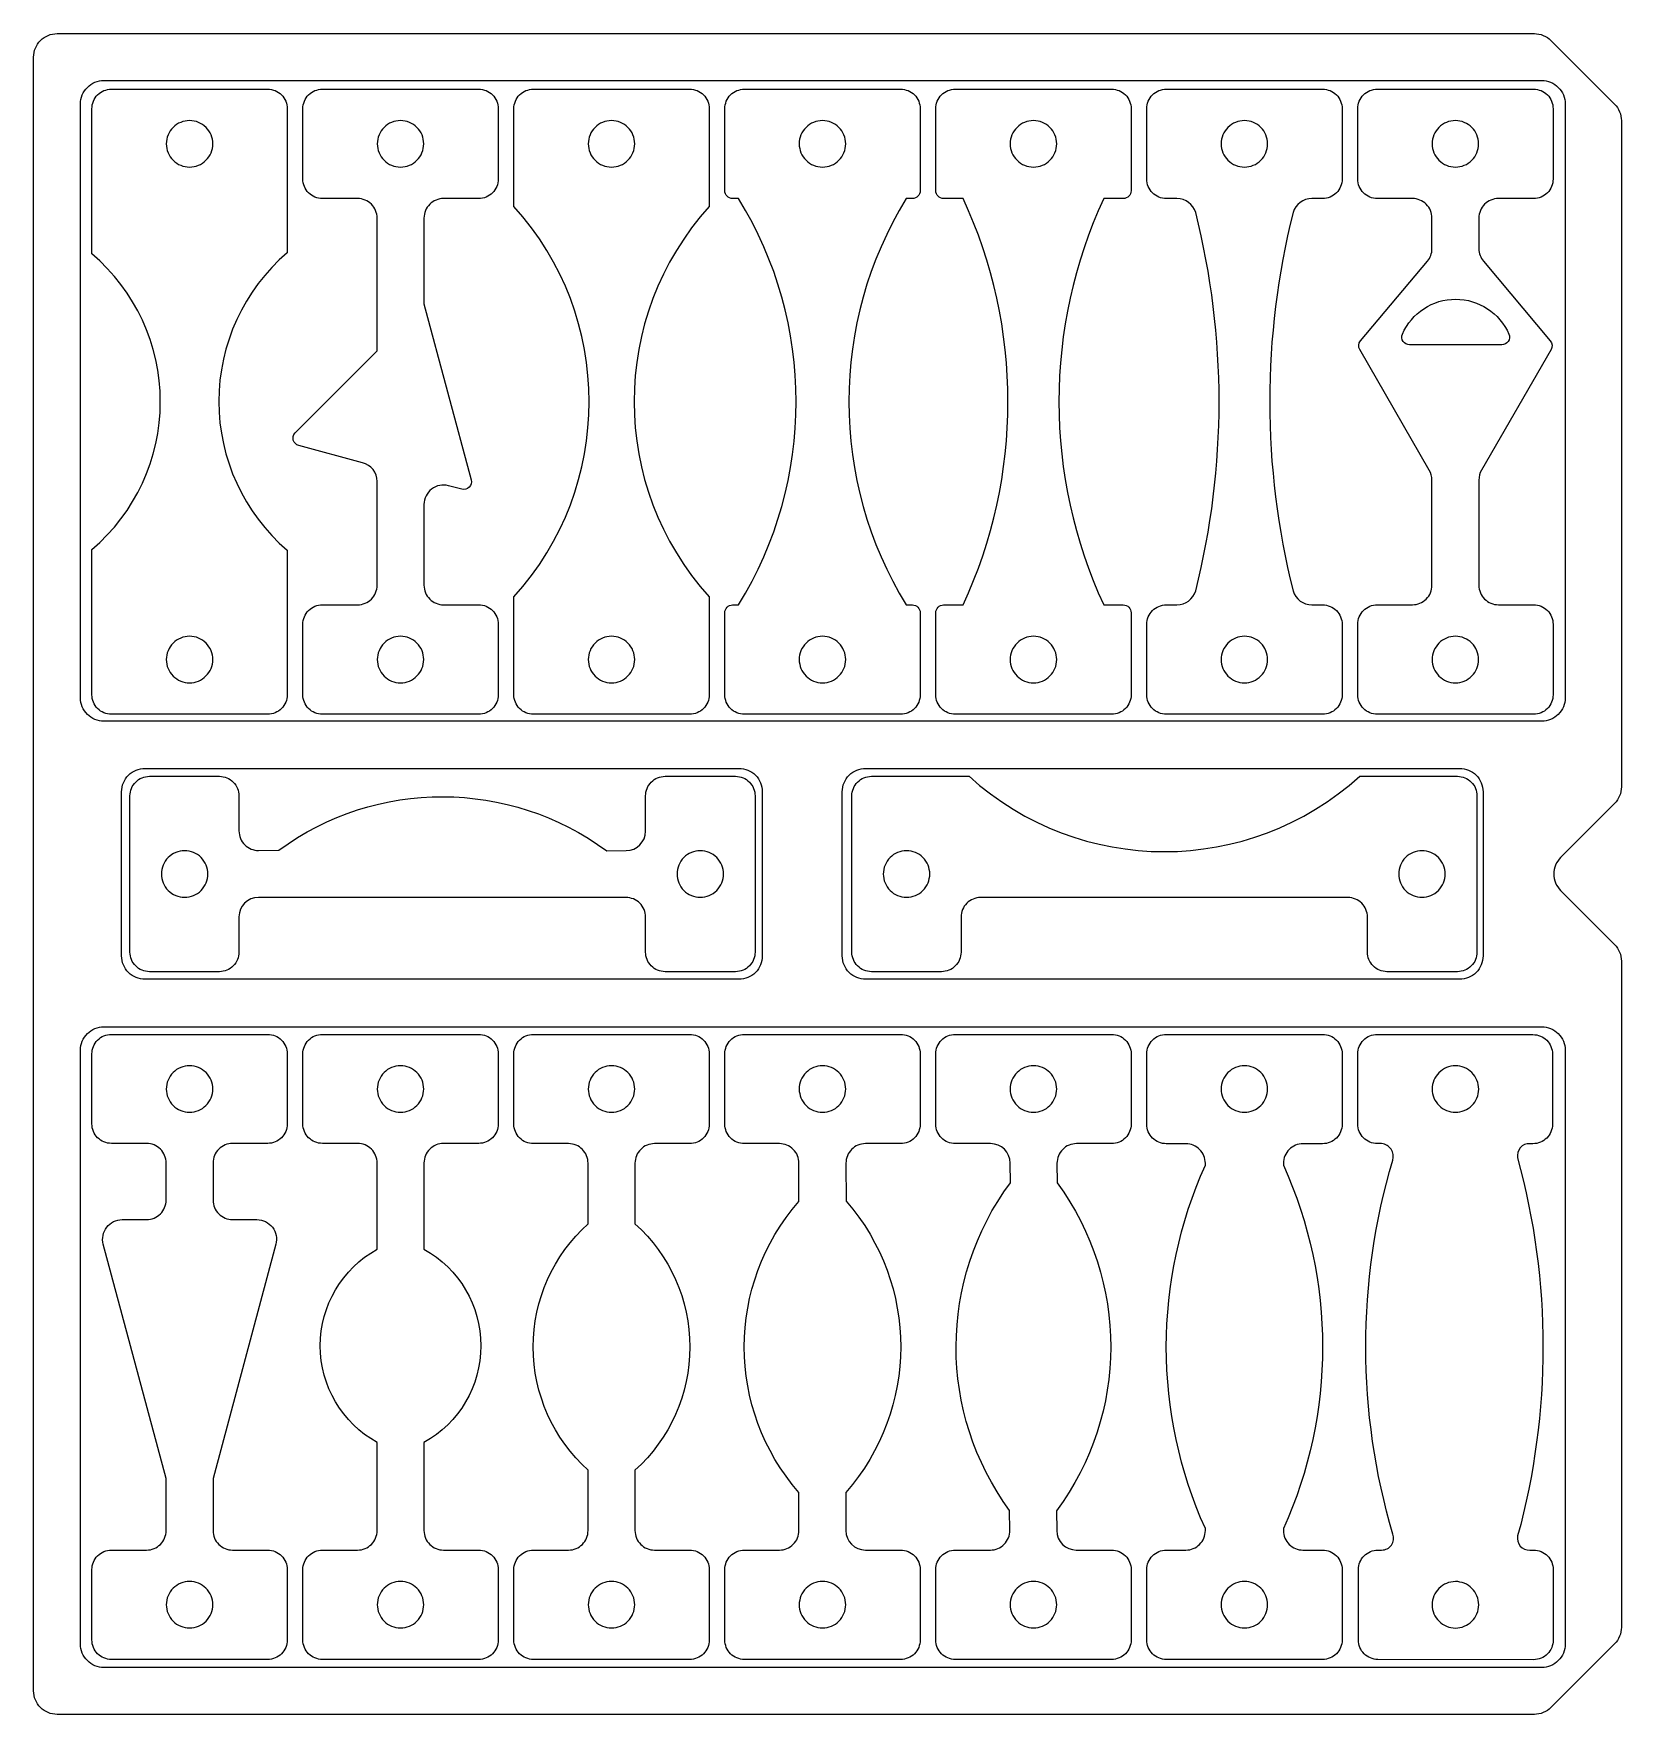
# Model space of a CAD drawing. Extents: x -102 to 102, y -108 to 108.
import ezdxf

# ---------------------------------------------------------------- set-up
doc = ezdxf.new("R2010")
doc.units = 0
doc.layers.get('0').update_dxf_attribs({"linetype": 'CONTINUOUS'})

msp = doc.modelspace()

# ---------------------------------------------------------------- linework, layer by layer
for points in [[(90.46, -107.55), (-98.6, -107.55, -0.414214), (-101.6, -104.55), (-101.6, 104.55, -0.414214), (-98.6, 107.55), (90.46, 107.55, -0.198912), (92.58, 106.67), (100.72, 98.53, -0.198912), (101.6, 96.41), (101.6, 11.14, -0.198912), (100.72, 9.02), (93.82, 2.12, 0.414214), (93.82, -2.12), (100.72, -9.02, -0.198912), (101.6, -11.14), (101.6, -96.41, -0.198912), (100.72, -98.53), (92.58, -106.67, -0.198912)], [(-92.6, 101.55), (91.4, 101.55, -0.414214), (94.4, 98.55), (94.4, 22.55, -0.414214), (91.4, 19.55), (-92.6, 19.55, -0.414214), (-95.6, 22.55), (-95.6, 98.55, -0.414214)], [(-91.64, 100.44), (-71.64, 100.44, -0.414214), (-69.14, 97.94), (-69.14, 79.51, 0.460051), (-69.14, 41.44), (-69.14, 22.94, -0.414214), (-71.64, 20.44), (-91.64, 20.44, -0.414214), (-94.14, 22.94), (-94.14, 41.52, 0.462843), (-94.14, 79.36), (-94.14, 97.94, -0.414214)], [(-57.64, 66.95), (-57.64, 83.94, 0.414214), (-60.14, 86.44), (-64.64, 86.44, -0.414214), (-67.14, 88.94), (-67.14, 97.94, -0.414214), (-64.64, 100.44), (-44.64, 100.44, -0.414214), (-42.14, 97.94), (-42.14, 88.94, -0.414214), (-44.64, 86.44), (-49.14, 86.44, 0.414214), (-51.64, 83.94), (-51.64, 72.95), (-45.61, 50.44, -0.576844), (-46.81, 49.24), (-48.5, 49.69, 0.493145), (-51.64, 47.28), (-51.64, 36.95, 0.414214), (-49.14, 34.45), (-44.64, 34.45, -0.414214), (-42.14, 31.95), (-42.14, 22.94, -0.414214), (-44.64, 20.44), (-64.64, 20.44, -0.414214), (-67.14, 22.94), (-67.14, 31.95, -0.414214), (-64.64, 34.45), (-60.14, 34.45, 0.414214), (-57.64, 36.95), (-57.64, 50.22, 0.339454), (-59.5, 52.64), (-67.67, 54.83, -0.563775), (-68.14, 56.45)], [(-37.64, 100.44), (-17.64, 100.44, -0.414214), (-15.14, 97.94), (-15.14, 85.44, 0.384537), (-15.14, 35.45), (-15.14, 22.94, -0.414214), (-17.64, 20.44), (-37.64, 20.44, -0.414214), (-40.14, 22.94), (-40.14, 35.45, 0.385602), (-40.14, 85.44), (-40.14, 97.94, -0.414214)], [(-13.14, 87.44), (-13.14, 97.94, -0.414214), (-10.64, 100.44), (9.36, 100.44, -0.414214), (11.86, 97.94), (11.86, 87.44, -0.414214), (10.86, 86.44), (10.08, 86.44, 0.282856), (10.08, 34.44), (10.86, 34.44, -0.414214), (11.86, 33.44), (11.86, 22.94, -0.414214), (9.36, 20.44), (-10.64, 20.44, -0.414214), (-13.14, 22.94), (-13.14, 33.44, -0.414214), (-12.14, 34.44), (-11.37, 34.44, 0.282856), (-11.37, 86.44), (-12.14, 86.44, -0.414214)], [(13.86, 87.44), (13.86, 97.94, -0.414214), (16.36, 100.44), (36.36, 100.44, -0.414214), (38.86, 97.94), (38.86, 87.44, -0.414214), (37.86, 86.44), (35.35, 86.44, 0.220701), (35.35, 34.44), (37.86, 34.44, -0.414214), (38.86, 33.44), (38.86, 22.94, -0.414214), (36.36, 20.44), (16.36, 20.44, -0.414214), (13.86, 22.94), (13.86, 33.44, -0.414214), (14.86, 34.44), (17.36, 34.44, 0.220701), (17.36, 86.44), (14.86, 86.44, -0.414214)], [(40.86, 88.94), (40.86, 97.94, -0.414214), (43.36, 100.44), (63.36, 100.44, -0.414214), (65.86, 97.94), (65.86, 88.94, -0.414214), (63.36, 86.44), (61.99, 86.44, 0.332127), (59.59, 84.65, 0.1238), (59.59, 36.23, 0.332127), (61.99, 34.44), (63.36, 34.44, -0.414214), (65.86, 31.94), (65.86, 22.94, -0.414214), (63.36, 20.44), (43.36, 20.44, -0.414214), (40.86, 22.94), (40.86, 31.94, -0.414214), (43.36, 34.44), (44.72, 34.44, 0.332127), (47.12, 36.23, 0.123855), (47.12, 84.65, 0.332127), (44.72, 86.44), (43.36, 86.44, -0.414214)], [(85.86, 34.46), (90.36, 34.46, -0.414214), (92.86, 31.96), (92.86, 22.94, -0.414214), (90.36, 20.44), (70.36, 20.44, -0.414214), (67.86, 22.94), (67.86, 31.96, -0.414214), (70.36, 34.46), (74.86, 34.46, 0.414214), (77.36, 36.96), (77.36, 50.42, 0.131652), (77.02, 51.67), (68.11, 67.11, -0.315914), (68.21, 68.25), (76.77, 78.41, 0.176904), (77.36, 80.02), (77.36, 83.94, 0.414214), (74.86, 86.44), (70.36, 86.44, -0.414214), (67.86, 88.94), (67.86, 97.94, -0.414214), (70.36, 100.44), (90.36, 100.44, -0.414214), (92.86, 97.94), (92.86, 88.94, -0.414214), (90.36, 86.44), (85.86, 86.44, 0.414214), (83.36, 83.94), (83.36, 80.02, 0.176904), (83.95, 78.41), (92.5, 68.25, -0.315914), (92.61, 67.11), (83.69, 51.67, 0.131652), (83.36, 50.42), (83.36, 36.96, 0.414214)], [(-81.64, 96.42, 0.414214), (-84.62, 93.44, 0.414214), (-81.64, 90.47, 0.414214), (-78.67, 93.44, 0.414214)], [(-54.64, 96.42, 0.414214), (-57.62, 93.44, 0.414214), (-54.64, 90.47, 0.414214), (-51.67, 93.44, 0.414214)], [(-27.64, 96.42, 0.414214), (-30.62, 93.44, 0.414214), (-27.64, 90.47, 0.414214), (-24.67, 93.44, 0.414214)], [(-0.64, 96.42, 0.414214), (-3.62, 93.44, 0.414214), (-0.64, 90.47, 0.414214), (2.33, 93.44, 0.414214)], [(26.36, 96.42, 0.414214), (23.38, 93.44, 0.414214), (26.36, 90.47, 0.414214), (29.33, 93.44, 0.414214)], [(53.36, 96.42, 0.414214), (50.38, 93.44, 0.414214), (53.36, 90.47, 0.414214), (56.33, 93.44, 0.414214)], [(80.36, 96.42, 0.414214), (77.38, 93.44, 0.414214), (80.36, 90.47, 0.414214), (83.33, 93.44, 0.414214)], [(86.28, 67.72), (74.5, 67.72, -0.535001), (73.57, 69.1, -0.654907), (87.21, 69.09, -0.537715)], [(-81.64, 30.42, 0.414214), (-84.62, 27.44, 0.414214), (-81.64, 24.47, 0.414214), (-78.67, 27.44, 0.414214)], [(-54.64, 30.42, 0.414214), (-57.62, 27.44, 0.414214), (-54.64, 24.47, 0.414214), (-51.67, 27.44, 0.414214)], [(-27.64, 30.42, 0.414214), (-30.62, 27.44, 0.414214), (-27.64, 24.47, 0.414214), (-24.67, 27.44, 0.414214)], [(-0.64, 30.42, 0.414214), (-3.62, 27.44, 0.414214), (-0.64, 24.47, 0.414214), (2.33, 27.44, 0.414214)], [(26.36, 30.42, 0.414214), (23.38, 27.44, 0.414214), (26.36, 24.47, 0.414214), (29.33, 27.44, 0.414214)], [(53.36, 30.42, 0.414214), (50.38, 27.44, 0.414214), (53.36, 24.47, 0.414214), (56.33, 27.44, 0.414214)], [(80.36, 30.42, 0.414214), (77.38, 27.44, 0.414214), (80.36, 24.47, 0.414214), (83.33, 27.44, 0.414214)], [(-87.34, 13.52), (-11.34, 13.52, -0.414214), (-8.34, 10.52), (-8.34, -10.48, -0.414214), (-11.34, -13.48), (-87.34, -13.48, -0.414214), (-90.34, -10.48), (-90.34, 10.52, -0.414214)], [(4.89, 13.52), (80.89, 13.52, -0.414214), (83.89, 10.52), (83.89, -10.48, -0.414214), (80.89, -13.48), (4.89, -13.48, -0.414214), (1.89, -10.48), (1.89, 10.52, -0.414214)], [(-75.32, -5.49), (-75.32, -10, -0.414214), (-77.82, -12.5), (-86.77, -12.5, -0.414214), (-89.27, -10), (-89.27, 10, -0.414214), (-86.77, 12.5), (-77.82, 12.5, -0.414214), (-75.32, 10), (-75.32, 5.51, 0.415709), (-72.81, 3.01), (-70.22, 3.05, -0.328536), (-28.26, 2.95), (-25.77, 2.99, 0.412708), (-23.28, 5.49), (-23.28, 10, -0.414214), (-20.78, 12.5), (-11.77, 12.5, -0.414214), (-9.27, 10), (-9.27, -10, -0.414214), (-11.77, -12.5), (-20.78, -12.5, -0.414214), (-23.28, -10), (-23.28, -5.51, 0.415715), (-25.8, -3.01), (-72.84, -2.99, 0.412715)], [(83.12, 10), (83.12, -10, -0.414214), (80.62, -12.5), (71.6, -12.5, -0.414214), (69.1, -10), (69.1, -5.51, 0.414214), (66.6, -3.01), (19.59, -3.01, 0.414214), (17.09, -5.51), (17.09, -10, -0.414214), (14.59, -12.5), (5.62, -12.5, -0.414214), (3.12, -10), (3.12, 10, -0.414214), (5.62, 12.5), (18.12, 12.5, 0.385602), (68.11, 12.5), (80.62, 12.5, -0.414214)], [(-82.28, 2.98, 0.414214), (-85.25, 0, 0.414214), (-82.28, -2.98, 0.414214), (-79.3, 0, 0.414214)], [(-16.28, 2.98, 0.414214), (-19.26, 0, 0.414214), (-16.28, -2.98, 0.414214), (-13.31, 0, 0.414214)], [(10.11, 2.98, 0.414214), (7.14, 0, 0.414214), (10.11, -2.98, 0.414214), (13.09, 0, 0.414214)], [(76.08, 2.98, 0.414214), (73.1, 0, 0.414214), (76.08, -2.98, 0.414214), (79.05, 0, 0.414214)], [(-92.6, -19.55), (91.4, -19.55, -0.414214), (94.4, -22.55), (94.4, -98.55, -0.414214), (91.4, -101.55), (-92.6, -101.55, -0.414214), (-95.6, -98.55), (-95.6, -22.55, -0.414214)], [(-76.14, -86.52), (-71.64, -86.52, -0.414214), (-69.14, -89.02), (-69.14, -98.02, -0.414214), (-71.64, -100.52), (-91.64, -100.52, -0.414214), (-94.14, -98.02), (-94.14, -89.02, -0.414214), (-91.64, -86.52), (-87.14, -86.52, 0.414214), (-84.64, -84.02), (-84.64, -77.36), (-92.68, -47.38, -0.493145), (-90.26, -44.23), (-87.14, -44.23, 0.414214), (-84.64, -41.73), (-84.64, -36.98, 0.414214), (-87.14, -34.48), (-91.64, -34.48, -0.414214), (-94.14, -31.98), (-94.14, -23.02, -0.414214), (-91.64, -20.52), (-71.64, -20.52, -0.414214), (-69.14, -23.02), (-69.14, -31.98, -0.414214), (-71.64, -34.48), (-76.14, -34.48, 0.414214), (-78.64, -36.98), (-78.64, -41.73, 0.414214), (-76.14, -44.23), (-73.02, -44.23, -0.493145), (-70.61, -47.38), (-78.64, -77.36), (-78.64, -84.02, 0.414214)], [(-49.14, -86.52), (-44.64, -86.52, -0.414214), (-42.14, -89.02), (-42.14, -98.02, -0.414214), (-44.64, -100.52), (-64.64, -100.52, -0.414214), (-67.14, -98.02), (-67.14, -89.02, -0.414214), (-64.64, -86.52), (-60.14, -86.52, 0.414214), (-57.64, -84.02), (-57.64, -72.75, -0.588205), (-57.64, -48.01), (-57.64, -36.98, 0.414214), (-60.14, -34.48), (-64.64, -34.48, -0.414214), (-67.14, -31.98), (-67.14, -23.02, -0.414214), (-64.64, -20.52), (-44.64, -20.52, -0.414214), (-42.14, -23.02), (-42.14, -31.98, -0.414214), (-44.64, -34.48), (-49.14, -34.48, 0.414214), (-51.64, -36.98), (-51.64, -48.01, -0.588205), (-51.64, -72.75), (-51.64, -84.02, 0.414214)], [(-22.14, -86.52), (-17.64, -86.52, -0.414214), (-15.14, -89.02), (-15.14, -98.02, -0.414214), (-17.64, -100.52), (-37.64, -100.52, -0.414214), (-40.14, -98.02), (-40.14, -89.02, -0.414214), (-37.64, -86.52), (-33.14, -86.52, 0.414214), (-30.64, -84.02), (-30.64, -76.3, -0.445265), (-30.64, -44.75), (-30.64, -37.01, 0.414214), (-33.14, -34.51), (-37.64, -34.51, -0.414214), (-40.14, -32.01), (-40.14, -23.02, -0.414214), (-37.64, -20.52), (-17.64, -20.52, -0.414214), (-15.14, -23.02), (-15.14, -32.01, -0.414214), (-17.64, -34.51), (-22.14, -34.51, 0.414214), (-24.64, -37.01), (-24.64, -44.75, -0.445265), (-24.64, -76.3), (-24.64, -84.02, 0.414214)], [(4.85, -86.52), (9.36, -86.52, -0.414214), (11.86, -89.02), (11.86, -98.02, -0.414214), (9.36, -100.52), (-10.64, -100.52, -0.414214), (-13.14, -98.02), (-13.14, -89.02, -0.414214), (-10.64, -86.52), (-6.15, -86.52, 0.414943), (-3.65, -84.01), (-3.67, -79.14, -0.375102), (-3.67, -41.92), (-3.65, -37.01, 0.414942), (-6.15, -34.51), (-10.64, -34.51, -0.414214), (-13.14, -32.01), (-13.14, -23.02, -0.414214), (-10.64, -20.52), (9.36, -20.52, -0.414214), (11.86, -23.02), (11.86, -32.01, -0.414214), (9.36, -34.51), (4.86, -34.51, 0.414845), (2.36, -37.01), (2.38, -41.87, -0.376028), (2.33, -79.16), (2.35, -84.02, 0.413483)], [(31.84, -86.52), (36.36, -86.52, -0.414214), (38.86, -89.02), (38.86, -98.02, -0.414214), (36.36, -100.52), (16.36, -100.52, -0.414214), (13.86, -98.02), (13.86, -89.02, -0.414214), (16.36, -86.52), (20.84, -86.52, 0.415709), (23.34, -84), (23.31, -81.47, -0.328536), (23.4, -39.51), (23.37, -36.99, 0.412708), (20.87, -34.51), (16.36, -34.51, -0.414214), (13.86, -32.01), (13.86, -23.02, -0.414214), (16.36, -20.52), (36.36, -20.52, -0.414214), (38.86, -23.02), (38.86, -32.01, -0.414214), (36.36, -34.51), (31.87, -34.51, 0.415715), (29.37, -37.02), (29.4, -39.54, -0.328536), (29.31, -81.5), (29.34, -84.03, 0.412715)], [(60.85, -86.52), (63.36, -86.52, -0.414214), (65.86, -89.02), (65.86, -98.02, -0.414214), (63.36, -100.52), (43.36, -100.52, -0.414214), (40.86, -98.02), (40.86, -89.02, -0.414214), (43.36, -86.52), (45.86, -86.52, 0.414214), (48.36, -84.02), (48.36, -83.78, -0.214967), (48.36, -37.27), (48.36, -37.02, 0.414214), (45.86, -34.52), (43.36, -34.52, -0.414214), (40.86, -32.02), (40.86, -23.02, -0.414214), (43.36, -20.52), (63.36, -20.52, -0.414214), (65.86, -23.02), (65.86, -32.02, -0.414214), (63.36, -34.52), (60.85, -34.52, 0.414214), (58.35, -37.02), (58.35, -37.27, -0.215009), (58.35, -83.78), (58.35, -84.02, 0.414214)], [(92.87, -89.02), (92.87, -98.05, -0.414214), (90.37, -100.55), (70.44, -100.52, -0.414214), (67.94, -98.02), (67.94, -89.02, -0.414214), (70.44, -86.52), (70.92, -86.52, 0.523778), (72.35, -84.48, -0.143895), (72.33, -36.62, 0.47606), (70.92, -34.5), (70.36, -34.5, -0.414214), (67.86, -32), (67.86, -23.02, -0.414214), (70.36, -20.52), (90.28, -20.55, -0.414214), (92.78, -23.05), (92.78, -32.02, -0.414214), (90.28, -34.52), (89.89, -34.52, 0.487902), (88.31, -36.33, -0.134355), (88.32, -84.72, 0.489142), (89.89, -86.52), (90.37, -86.52, -0.414214)], [(-81.64, -24.54, 0.414214), (-84.62, -27.52, 0.414214), (-81.64, -30.49, 0.414214), (-78.67, -27.52, 0.414214)], [(-54.64, -24.54, 0.414214), (-57.62, -27.52, 0.414214), (-54.64, -30.49, 0.414214), (-51.67, -27.52, 0.414214)], [(-27.64, -24.54, 0.414214), (-30.62, -27.52, 0.414214), (-27.64, -30.49, 0.414214), (-24.67, -27.52, 0.414214)], [(-0.64, -24.54, 0.414214), (-3.62, -27.52, 0.414214), (-0.64, -30.49, 0.414214), (2.33, -27.52, 0.414214)], [(26.36, -24.54, 0.414214), (23.38, -27.52, 0.414214), (26.36, -30.49, 0.414214), (29.33, -27.52, 0.414214)], [(53.36, -24.54, 0.414214), (50.38, -27.52, 0.414214), (53.36, -30.49, 0.414214), (56.33, -27.52, 0.414214)], [(80.36, -24.55, 0.414214), (77.39, -27.53, 0.414214), (80.36, -30.5, 0.414214), (83.34, -27.53, 0.414214)], [(-81.64, -90.54, 0.414214), (-84.62, -93.51, 0.414214), (-81.64, -96.49, 0.414214), (-78.67, -93.51, 0.414214)], [(-54.64, -90.54, 0.414214), (-57.62, -93.51, 0.414214), (-54.64, -96.49, 0.414214), (-51.67, -93.51, 0.414214)], [(-27.64, -90.54, 0.414214), (-30.62, -93.51, 0.414214), (-27.64, -96.49, 0.414214), (-24.67, -93.51, 0.414214)], [(-0.64, -90.54, 0.414214), (-3.62, -93.51, 0.414214), (-0.64, -96.49, 0.414214), (2.33, -93.51, 0.414214)], [(26.36, -90.54, 0.414214), (23.38, -93.51, 0.414214), (26.36, -96.49, 0.414214), (29.33, -93.51, 0.414214)], [(53.36, -90.54, 0.414214), (50.38, -93.51, 0.414214), (53.36, -96.49, 0.414214), (56.33, -93.51, 0.414214)], [(80.36, -90.55, 0.414214), (77.39, -93.53, 0.414214), (80.36, -96.5, 0.414214), (83.34, -93.53, 0.414214)]]:
    msp.add_lwpolyline(points, format="xyb", close=True)

doc.saveas('drawing.dxf')
